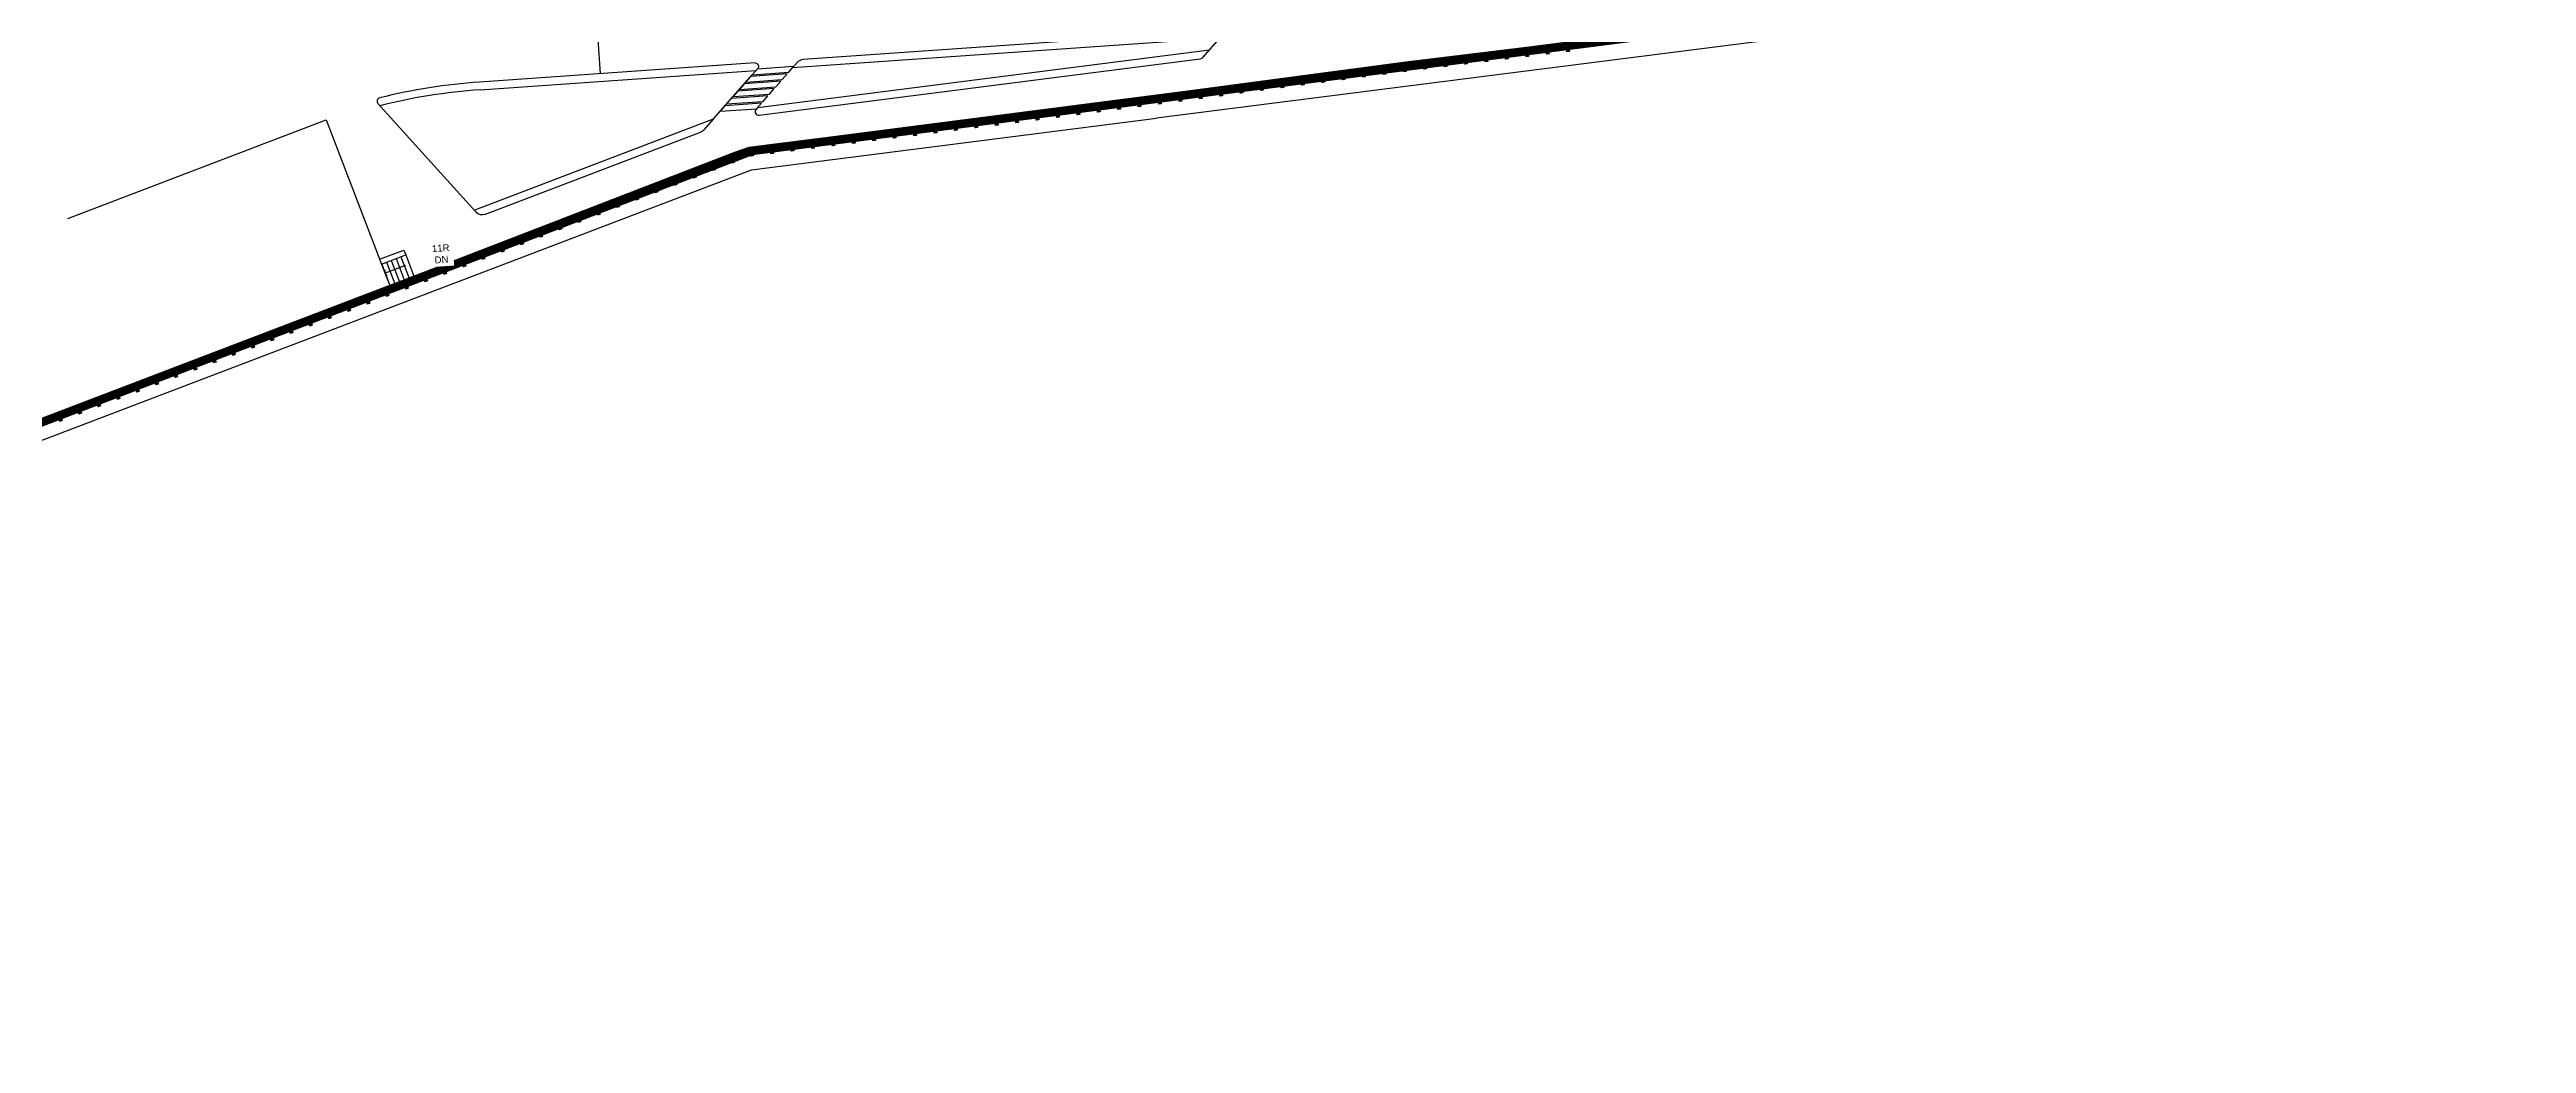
# Model space of a CAD drawing. Header units: millimetres. Extents: x 50357 to 985146, y 723188 to 1803594.
# Drawn here: x 832198.9 to 832343.3, y 817867.5 to 817925.4 of the extents above; entities that cross this region are included whole.
import ezdxf
from ezdxf.xclip import XClip

# ---------------------------------------------------------------- set-up
doc = ezdxf.new("R2010")
doc.units = ezdxf.units.MM
doc.header["$LTSCALE"] = 3
doc.header["$MEASUREMENT"] = 0
for name, pattern in [('DIVIDE', [1.25, 0.5, -0.25, 0, -0.25, 0, -0.25]), ('PHANTOM2', [1.25, 0.625, -0.125, 0.125, -0.125, 0.125, -0.125]), ('x-baseplan$0$DGN Style 2', [1.94727e-06, 0, -1.94727e-06]), ('x-boundary$0$DGN Style 4', [76.563414, 38.257796, -19.128898, 0.047822, -19.128898])]:
    doc.linetypes.add(name, pattern=pattern)
for name, color, linetype in [('00_Xref', 7, 'Continuous'), ('LWK-GA_WALL', 8, 'Continuous'), ('LWK-L_TXT', 8, 'Continuous'), ('LWK-PROMENADE BALLUSTRADE', 8, 'Continuous'), ('UAJ-00XREF', 7, 'Continuous'), ('UAJ-90.5LAND', 8, 'Continuous')]:
    doc.layers.add(name, color=color, linetype=linetype)
doc.layers.add('UAJ-00ANNO-d', color=7, linetype='Continuous', lineweight=5)
doc.layers.add('x-baseplan$0$AR-ROAD_AR_BS_MI_', color=7, linetype='Continuous', true_color=0x6d6d6d)
doc.layers.add('x-boundary$0$AR-SIMS_BL_', color=7, linetype='x-boundary$0$DGN Style 4', true_color=0xff0505)
doc.styles.add('LWK TITLE - ARIAL', font='arial.ttf')
pattern_1 = [(315, (-2836.0025, 3466.4423), (1.767767, 1.767767), []), (45, (-2836.0025, 3466.4423), (-1.767767, 1.767767), [])]

# ---------------------------------------------------------------- blocks, each defined once
blk = doc.blocks.new('x-baseplan')
at = {"layer": 'x-baseplan$0$AR-ROAD_AR_BS_MI_', "linetype": 'x-baseplan$0$DGN Style 2', "lineweight": 0, "flags": 128}
for points in [[(834687.68, 817936.85), (834552.25, 817919.49)], [(834552.25, 817919.49), (834458.71, 817883.8), (834424.35, 817870.7)]]:
    blk.add_lwpolyline(points, dxfattribs=at)
blk = doc.blocks.new('PROMENADE BALLUSTRADE')
at = {"layer": 'LWK-PROMENADE BALLUSTRADE'}
h = blk.add_hatch(dxfattribs=at)
h.set_pattern_fill('_USER', color=8, scale=2.5, angle=-45, double=1, pattern_type=0)
h.set_pattern_definition(pattern_1)
edge = h.paths.add_edge_path()
edge.add_line((-17, 43), (-17, 187))
edge.add_arc((-8, 187), 9, 90, 180, ccw=False)
edge.add_line((-8, 196), (-8, 190))
edge.add_arc((-8, 187), 3, 90, 180)
edge.add_line((-11, 187), (-11, 43))
edge.add_arc((-8, 43), 3, 180, 270)
edge.add_line((-8, 40), (-8, 34))
edge.add_arc((-8, 43), 9, 180, 270, ccw=False)
h = blk.add_hatch(dxfattribs=at)
h.set_pattern_fill('_USER', color=8, scale=2.5, angle=-45, double=1, pattern_type=0)
h.set_pattern_definition(pattern_1)
edge = h.paths.add_edge_path()
edge.add_line((17, 43), (17, 187))
edge.add_arc((8, 187), 9, 0, 90)
edge.add_line((8, 196), (8, 190))
edge.add_arc((8, 187), 3, 0, 90, ccw=False)
edge.add_line((11, 187), (11, 43))
edge.add_arc((8, 43), 3, -90, 0, ccw=False)
edge.add_line((8, 40), (8, 34))
edge.add_arc((8, 43), 9, -90, 0)
blk.add_lwpolyline([(75, 230), (75, 0), (-75, 0), (-75, 230)], close=True, dxfattribs=at)
at = {"layer": 'LWK-PROMENADE BALLUSTRADE', "color": 8}
for points in [[(-32.5, 205), (-67.5, 205)], [(-32.5, 25), (-67.5, 25)], [(-50, 187.5), (-50, 222.5)], [(-50, 7.5), (-50, 42.5)], [(67.5, 205), (32.5, 205)], [(67.5, 25), (32.5, 25)], [(50, 187.5), (50, 222.5)], [(50, 7.5), (50, 42.5)]]:
    blk.add_lwpolyline(points, dxfattribs=at)
at = {"layer": 'LWK-PROMENADE BALLUSTRADE'}
for points in [[(-5, 43, -1), (-11, 43), (-11, 187, -1), (-5, 187)], [(11, 187, 1), (5, 187), (5, 43, 1), (11, 43)]]:
    blk.add_lwpolyline(points, format="xyb", close=True, dxfattribs=at)
at = {"layer": 'LWK-PROMENADE BALLUSTRADE', "color": 8}
for centre in [(-50, 205), (-50, 25), (50, 205), (50, 25)]:
    blk.add_circle(centre, 12.5, dxfattribs=at)
blk = doc.blocks.new('3A35X-MAGP-P-LD-00-0')
at = {"layer": 'LWK-GA_WALL', "lineweight": 30, "ltscale": 0.5}
for p, q in [((834552316, 817918426), (834575926, 817921450)), ((834503308, 817899737), (834552316, 817918426))]:
    blk.add_line(p, q, dxfattribs=at)
at = {"layer": 'LWK-GA_WALL', "ltscale": 0.5, "elevation": 4047}
blk.add_lwpolyline([(834647011, 817931894), (834636163, 817930508), (834621889, 817928712), (834608683, 817926959), (834590467, 817924721), (834569539, 817921947), (834552150, 817919745), (834551322, 817919445), (834529685, 817911079), (834518657, 817906847), (834506366, 817902183), (834496343, 817898357), (834485453, 817894209), (834473244, 817889480), (834460256, 817884558), (834451189, 817881116), (834434617, 817874777)], dxfattribs=at)
at = {"layer": 'LWK-GA_WALL', "lineweight": 30, "ltscale": 0.5, "elevation": 4047}
blk.add_lwpolyline([(834647049, 817931596), (834636200, 817930210), (834621928, 817928414), (834608721, 817926661), (834590505, 817924424), (834569578, 817921650), (834552220, 817919452), (834551427, 817919164), (834529793, 817910799), (834518764, 817906567), (834506473, 817901903), (834496450, 817898077), (834485560, 817893929), (834473351, 817889200), (834460362, 817884277), (834451296, 817880835), (834434724, 817874497)], dxfattribs=at)
at = {"layer": 'LWK-GA_WALL', "lineweight": 30, "ltscale": 0.5}
blk.add_lwpolyline([(834651432, 817931120), (834575926, 817921450)], dxfattribs=at)
at = {"layer": 'UAJ-00ANNO-d'}
blk.add_circle((834532070, 817912823, 8261), 50, dxfattribs=at)
at = {"layer": 'UAJ-90.5LAND'}
for p, q in [((834552515, 817924672, 0), (834536448, 817923544, 0)), ((834536479, 817923095, 0), (834552566, 817924226, 0)), ((834550086, 817921397, 0), (834552352, 817923982, 0)), ((834530520, 817922294, -2), (834536215, 817916001, -2)), ((834536788, 817915843, -2), (834549336, 817920629, 0)), ((834530625, 817913205, 0), (834532039, 817913745, 0)), ((834530732, 817912925, 0), (834532146, 817913465, 0))]:
    blk.add_line(p, q, dxfattribs=at)
for points, elevation in [([(834543070, 817930025), (834543488, 817924041)], 0), ([(834579607, 817926117), (834554691, 817924375)], 0), ([(834552672, 817922071), (834579018, 817925445)], 0), ([(834551982, 817923560), (834552666, 817924340)], -2), ([(834512448, 817915579), (834527508, 817921330), (834531081, 817912016)], 1), ([(834536144, 817916080), (834550086, 817921397)], -2), ([(834531305, 817913144), (834531784, 817911890)], 8262), ([(834531586, 817913251), (834532064, 817911999)], 8262), ([(834531866, 817913358), (834532146, 817913465)], 0), ([(834531866, 817913358), (834532344, 817912107)], 8262), ([(834532039, 817913745), (834532146, 817913465)], 0), ([(834532146, 817913465), (834532624, 817912214)], 0), ([(834530745, 817912930), (834531224, 817911674)], 8262), ([(834532070, 817912823), (834530949, 817912395)], 8262), ([(834531025, 817913037), (834531504, 817911782)], 8262)]:
    blk.add_lwpolyline(points, dxfattribs=dict(at, elevation=elevation))
blk.add_lwpolyline([(834552748, 817921627), (834578477, 817924922, 0.1829427), (834578633, 817925005), (834579628, 817926141, 0.6696433), (834579423, 817926555), (834555320, 817924870)], format="xyb", dxfattribs=at)
for points, elevation in [([(834552515, 817924672, -0.6446518), (834552666, 817924340, 0)], 0), ([(834536448, 817923544, 0.0434654), (834530620, 817922623, 0.0459205)], 0), ([(834530620, 817922623, 0.5668488), (834530520, 817922294), (834530520, 817922294)], -2), ([(834536479, 817923095, 0.0441587), (834530638, 817922164, 0.0441587)], 0), ([(834552672, 817922071), (834552572, 817921957, 0.6906989), (834552748, 817921627), (834552748, 817921627)], 0), ([(834550086, 817921397), (834549534, 817920767, -0.1223069), (834549336, 817920629), (834549336, 817920629)], 0), ([(834536215, 817916001), (834536239, 817915975, 0.3092189), (834536788, 817915843), (834536788, 817915843)], -2)]:
    blk.add_lwpolyline(points, format="xyb", dxfattribs=dict(at, elevation=elevation))
blk.add_lwpolyline([(834554981, 817924706), (834554691, 817924375)], dxfattribs=at)
at = {"layer": 'UAJ-90.5LAND', "elevation": 0}
for points in [[(834551884, 817923448), (834551603, 817923127), (834553729, 817923277), (834554009, 817923597)], [(834552258, 817923875), (834551978, 817923555), (834554103, 817923704), (834554384, 817924025)], [(834552633, 817924303), (834552352, 817923982), (834554478, 817924131), (834554758, 817924452)], [(834550760, 817922166), (834550480, 817921846), (834552605, 817921995), (834552886, 817922315)], [(834551135, 817922593), (834550854, 817922273), (834552980, 817922422), (834553260, 817922743)], [(834551509, 817923021), (834551229, 817922700), (834553354, 817922849), (834553635, 817923170)]]:
    blk.add_lwpolyline(points, close=True, dxfattribs=at)
at = {"layer": 'UAJ-90.5LAND', "ltscale": 0.5, "elevation": 1}
blk.add_lwpolyline([(834512448, 817915579), (834527508, 817921330), (834531081, 817912016)], dxfattribs=at)
at = {"layer": 'UAJ-90.5LAND', "const_width": 40, "elevation": 8262, "flags": 128}
blk.add_lwpolyline([(834531089, 817912244), (834530948, 817912397), (834530951, 817912604)], dxfattribs=at)
at = {"layer": 'UAJ-90.5LAND'}
blk.add_arc((834555353, 817924371), 500, 94.01863, 137.93865, dxfattribs=at)
at = {"layer": 'LWK-PROMENADE BALLUSTRADE', "color": 2}
for p, rotation in [((834592754, 817924700, 4047), 187.0026537785533), ((834593945, 817924846, 4047), 187.0026537785533), ((834595136, 817924992, 4047), 187.0026537785533), ((834596327, 817925139, 4047), 187.0026537785533), ((834597518, 817925285, 4047), 187.0026537785533), ((834598709, 817925431, 4047), 187.0026537785533), ((834599901, 817925578, 4047), 187.0026537785533), ((834582045, 817923302, 4047), 187.5502710899941), ((834583235, 817923460, 4047), 187.5502710899941), ((834584424, 817923618, 4047), 187.5502710899941), ((834585614, 817923775, 4047), 187.5502710899941), ((834586803, 817923933, 4047), 187.5502710899941), ((834587993, 817924091, 4047), 187.5502710899941), ((834589183, 817924248, 4047), 187.5502710899941), ((834590372, 817924406, 4047), 187.5502710899941), ((834591563, 817924554, 4047), 187.0026537785533), ((834571339, 817921883, 4047), 187.5502710899941), ((834572528, 817922041, 4047), 187.5502710899941), ((834573718, 817922199, 4047), 187.5502710899941), ((834574908, 817922356, 4047), 187.5502710899941), ((834576097, 817922514, 4047), 187.5502710899941), ((834577287, 817922672, 4047), 187.5502710899941), ((834578476, 817922829, 4047), 187.5502710899941), ((834579666, 817922987, 4047), 187.5502710899941), ((834580856, 817923145, 4047), 187.5502710899941), ((834559435, 817920365, 4047), 187.2168159248106), ((834560626, 817920516, 4047), 187.2168159248106), ((834561816, 817920667, 4047), 187.2168159248106), ((834563007, 817920818, 4047), 187.2168159248106), ((834564197, 817920968, 4047), 187.2168159248106), ((834565388, 817921119, 4047), 187.2168159248106), ((834566578, 817921270, 4047), 187.2168159248106), ((834567769, 817921421, 4047), 187.2168159248106), ((834568959, 817921571, 4047), 187.2168159248106), ((834570149, 817921726, 4047), 187.5502710899941), ((834551162, 817919062, 4047), 201.1402302984878), ((834552292, 817919461, 4047), 187.2168159248106), ((834553483, 817919612, 4047), 187.2168159248106), ((834554673, 817919762, 4047), 187.2168159248106), ((834555864, 817919913, 4047), 187.2168159248106), ((834557054, 817920064, 4047), 187.2168159248106), ((834558245, 817920215, 4047), 187.2168159248106), ((834547805, 817917764, 4047), 201.1402302984878), ((834548924, 817918196, 4047), 201.1402302984878), ((834550043, 817918629, 4047), 201.1402302984878), ((834543328, 817916032, 4047), 201.1402302984878), ((834544447, 817916465, 4047), 201.1402302984878), ((834545566, 817916898, 4047), 201.1402302984878), ((834546685, 817917331, 4047), 201.1402302984878), ((834539970, 817914734, 4047), 201.1402302984878), ((834541089, 817915167, 4047), 201.1402302984878), ((834542208, 817915600, 4047), 201.1402302984878), ((834536612, 817913436, 4047), 201.1402302984878), ((834537731, 817913869, 4047), 201.1402302984878), ((834538851, 817914301, 4047), 201.1402302984878), ((834532135, 817911705, 4047), 201.1402302984878), ((834533255, 817912137, 4047), 201.1402302984878), ((834534374, 817912570, 4047), 201.1402302984878), ((834535493, 817913003, 4047), 201.1402302984878), ((834528777, 817910409, 4047), 200.9941223416375), ((834529897, 817910839, 4047), 201.1402302984878), ((834531016, 817911272, 4047), 201.1402302984878), ((834525416, 817909119, 4047), 200.9941223416375), ((834526536, 817909549, 4047), 200.9941223416375), ((834527656, 817909979, 4047), 200.9941223416375), ((834520934, 817907399, 4047), 200.9941223416375), ((834522055, 817907829, 4047), 200.9941223416375), ((834523175, 817908259, 4047), 200.9941223416375), ((834524295, 817908689, 4047), 200.9941223416375), ((834517571, 817906114, 4047), 200.7779457916825), ((834518693, 817906540, 4047), 200.7779457916825), ((834519814, 817906969, 4047), 200.9941223416375), ((834513084, 817904411, 4047), 200.7779457916825), ((834514206, 817904837, 4047), 200.7779457916825), ((834515328, 817905263, 4047), 200.7779457916825), ((834516449, 817905688, 4047), 200.7779457916825), ((834511962, 817903986, 4047), 200.7779457916825)]:
    blk.add_blockref('PROMENADE BALLUSTRADE', p, dxfattribs=dict(at, rotation=rotation))
at = {"layer": 'LWK-L_TXT', "insert": (834534208, 817913524, 8262), "char_height": 400, "attachment_point": 5, "rotation": 3.99823, "style": 'LWK TITLE - ARIAL', "bg_fill": 2}
blk.add_mtext('11R\\PDN', dxfattribs=at)

msp = doc.modelspace()

# ---------------------------------------------------------------- linework, layer by layer
at = {"linetype": 'PHANTOM2', "ltscale": 60, "const_width": 0.25}
msp.add_lwpolyline([(832327.8978, 818055.6325), (832330.9916, 818011.4407), (832328.7478, 818011.2836), (832330.9935, 817979.1978), (832331.7657, 817967.859), (832333.2172, 817967.9604), (832335.7145, 817931.8786), (832334.3264, 817931.6033), (832239.8434, 817919.4891), (832197.2472, 817903.2275), (832181.244, 818132.2001)], dxfattribs=at)
at = {"layer": 'x-boundary$0$AR-SIMS_BL_', "linetype": 'DIVIDE', "ltscale": 100, "const_width": 0.5, "flags": 128}
msp.add_lwpolyline([(832733.8677, 817983.187), (832239.8277, 817919.53), (832111.5897, 817870.527), (832102.8647, 817865.696), (832071.0667, 817838.339), (832060.9327, 817828.353), (832043.9047, 817806.204), (832031.5907, 817785.985), (832027.0217, 817778.228), (832022.2117, 817763.541), (832017.1137, 817754.386), (832010.1317, 817751.133), (831944.2867, 817748.878), (831920.5817, 817748.661), (831890.3287, 817748.836), (831857.3377, 817749.703), (831793.2247, 817749.39), (831782.7147, 817750.288), (831768.4667, 817753.147), (831767.5387, 817754.682), (831763.1397, 817754.941), (831756.0777, 817749.278), (831747.1057, 817748.673), (831732.0137, 817752.193), (831700.5497, 817774.957, -0.08686965), (831642.5587, 817841.557), (831638.9727, 817849.526), (831637.5927, 817873.199), (831638.1037, 817999.932), (831638.7017, 818019.469), (831638.1897, 818024.558), (831638.1857, 818042.647), (831636.5817, 818071.095), (831637.9567, 818103.034, -0.09406335), (831663.1482, 818171.0835, -0.0902781), (831696.8787, 818209.372), (831697.3417, 818241.21, -0.01890961), (831698.8777, 818271.75), (831927.6277, 818271.919), (832016.4187, 818399.497), (832054.1647, 818373.349), (832043.4187, 818358.183), (832033.6477, 818343.554), (832028.4887, 818336.18), (832018.7477, 818321.969), (832027.9817, 818315.216), (832024.2167, 818309.828), (832016.1397, 818297.509), (832009.6507, 818288.942, -0.17520592), (832002.8297, 818286.336), (831993.9417, 818287.923, 0.23232566), (831980.8217, 818283.101, 0.13623246), (831973.5537, 818270.395), (831964.7687, 818250.389), (831958.5877, 818237.545), (831952.2467, 818226.052), (831940.2547, 818207.069), (831930.3427, 818191.422), (831917.6227, 818171.079), (831905.9867, 818151.816), (831901.8247, 818145.524), (831897.1537, 818137.723), (831863.4657, 818082.258), (831855.9057, 818069.588), (831847.0977, 818055.423, 0.21078465), (831845.5377, 818024.07, 0.18030514), (831862.8517, 818003.891, 0.1721578), (831887.3727, 817999.157, 0.10218961), (831901.0037, 818003.679), (831908.7767, 818008.735), (831924.1967, 818018.98), (831951.9687, 818037.348), (831984.6707, 818058.952), (831998.0117, 818067.872), (832040.1507, 818095.842, 0.08211886), (832048.1607, 818101.886, -0.01113374), (832057.6547, 818110.415), (832066.4007, 818118.816), (832071.2177, 818114.163), (832075.0527, 818117.774), (832082.3727, 818124.931), (832102.6847, 818144.448), (832110.8387, 818152.193), (832113.8157, 818152.175), (832115.9387, 818156.445, -0.68597531), (832121.4247, 818155.332, -0.09598667), (832121.3627, 818152.667), (832125.8727, 818169.874), (832147.2697, 818175.04, -0.24235352), (832132.2207, 818128.772), (832182.8127, 818132.308), (832180.0367, 818172.006), (832186.3537, 818180.933, 0.10394533), (832221.2897, 818164.791, 0.02814853), (832248.1107, 818159.716), (832258.4757, 818156.56, 0.01218113), (832267.7447, 818154.03, 0.0118169), (832277.2727, 818153.626, 0.01895901), (832315.2027, 818154.46), (832318.1327, 818155.389), (832322.1467, 818155.668), (832325.1767, 818155.154, 0.00497874), (832335.1617, 818156.042), (832348.4387, 818157.365, -0.02316028), (832380.4749, 818159.0629), (832536.2257, 818160.097), (832540.8247, 818160.197), (832544.8747, 818160.663), (832548.8037, 818161.751, 0.08894422), (832555.8397, 818167.266, 0.09128275), (832560.3477, 818174.674, 0.06185808), (832561.6897, 818180.136), (832568.2817, 818180.535), (832592.3357, 818180.912, 0.07734062), (832596.7813, 818172.2777, 0.26747297), (832607.6208, 818167.4601, 0.0363773), (832624.8358, 818170.543, 0.24942274), (832636.9877, 818181.612), (832653.7147, 818181.874), (832779.4037, 818189.748), (832807.2827, 818191.557), (832809.3927, 818186.835, 0.07369685), (832813.4987, 818181.809), (832894.8667, 818194.473), (832896.2917, 818185.317), (832909.6707, 818190.193), (832915.0797, 818191.158, 0.04905368), (832944.2797, 818199.396), (833024.6097, 818204.417, -0.06218634), (833024.1026, 818151.7194, 0.05571216), (833022.9411, 818100.1676), (833023.5867, 818092.916), (833026.8787, 818073.766), (833029.8137, 818056.387), (833033.6357, 818019.358), (832953.8737, 818008.057), (832858.3697, 817999.878), (832809.5267, 817993.58), (832809.6067, 817992.704), (832779.5267, 817988.807), (832767.8847, 817987.084), (832759.4597, 817986.218), (832733.9507, 817982.99)], format="xyb", close=True, dxfattribs=at)

# ---------------------------------------------------------------- block references
at = {"layer": '00_Xref'}
ref = msp.add_blockref('x-baseplan', (-2312.4073, 0), dxfattribs=at)
XClip(ref).set_block_clipping_path([(834202.4041511728, 818417.7787976695), (834906.6320897909, 818467.0097314055), (834956.0121295976, 817760.6488927432), (834251.7841909796, 817711.4179590071)])

# ---------------------------------------------------------------- next in the draw order: block references
at = {"layer": 'UAJ-00XREF', "ltscale": 0.5, "xscale": 0.0009999999999999998, "yscale": 0.0009999999999999998, "zscale": 0.0009999999999999998, "rotation": 359.9752874263863}
msp.add_blockref('3A35X-MAGP-P-LD-00-0', (-2665.2105, 360.0263, -0.0001), dxfattribs=at)

doc.saveas('drawing.dxf')
